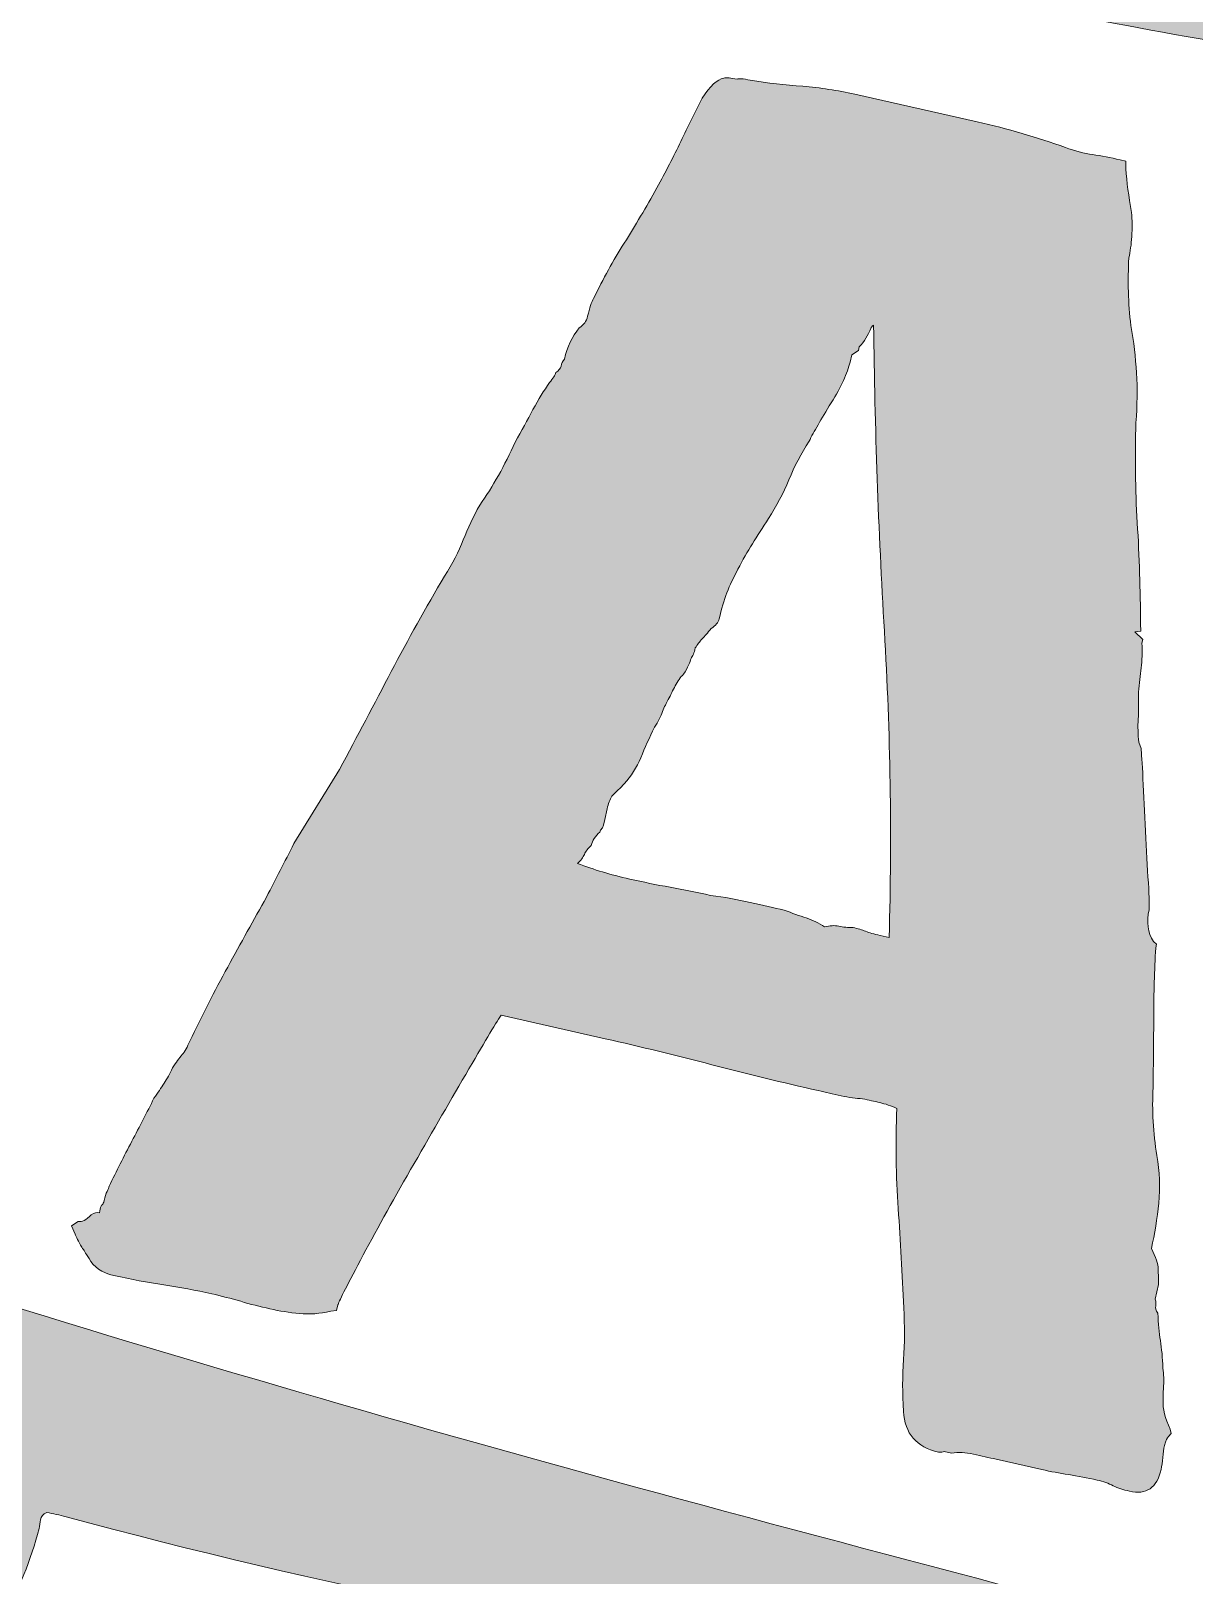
# Model space of a CAD drawing. Header units: inches. Extents: x 96 to 984, y -1005 to -75.
# Drawn here: x 288.7 to 415.8, y -839.8 to -671.1 of the extents above; entities that cross this region are included whole.
import ezdxf

# ---------------------------------------------------------------- set-up
doc = ezdxf.new("R2010")
doc.units = ezdxf.units.IN
doc.header["$MEASUREMENT"] = 0
doc.layers.add('Layer 1', color=7, linetype='Continuous')

# ---------------------------------------------------------------- blocks, each defined once
blk = doc.blocks.new('block 3')
at = {"layer": 'Layer 1', "true_color": 0x2b568d}
h = blk.add_hatch(color=167, dxfattribs=at)
h.dxf.hatch_style = 2
edge = h.paths.add_edge_path()
edge.add_spline(control_points=[(480.19, -851.34), (478.7, -850.72), (477.21, -850.08), (475.68, -849.58), (470.48, -847.88), (465.07, -847.45), (459.66, -847.16), (445.71, -846.41), (431.76, -845.58), (417.79, -845.18), (414.2, -845.07), (410.58, -845.08), (407.04, -844.14), (380.41, -837.09), (353.75, -830.14), (327.28, -822.52), (302.45, -815.36), (277.69, -807.98), (253.26, -799.56), (242.84, -795.97), (232.54, -792.04), (221.76, -789.61), (221.33, -789.51), (220.8, -789.51), (220.58, -788.91), (220.66, -787.88), (221.25, -786.99), (221.66, -786.04), (226.22, -775.69), (231.24, -765.56), (236.26, -755.42), (244.3, -739.15), (252.25, -722.85), (258.56, -705.79), (266.64, -683.94), (273.96, -661.87), (279.04, -639.1), (280.03, -634.67), (280.92, -630.22), (281.88, -625.66), (284.58, -626.1), (286.89, -627.23), (289.25, -628.17), (294.8, -630.4), (300.16, -633.13), (305.88, -634.93), (309.82, -636.16), (313.24, -637.98), (316.45, -640.69), (322.69, -645.95), (330.12, -649.26), (337.78, -651.93), (358.35, -659.1), (379.39, -664.57), (400.71, -668.99), (414.49, -671.84), (428.4, -673.92), (442.25, -676.3), (442.9, -676.41), (443.72, -676.62), (444.2, -676.34), (445.43, -675.64), (446.59, -676.04), (447.79, -676.2), (455.81, -677.24), (463.87, -677.83), (471.94, -678.25), (476.13, -678.47), (478.25, -676.36), (478.51, -672.13), (478.71, -668.6), (478.24, -665.13), (477.59, -661.71), (476.23, -661.18), (474.89, -661.22), (473.57, -661.08), (470.74, -660.77), (467.9, -660.5), (465.07, -660.13), (454.33, -658.74), (443.59, -657.33), (432.86, -655.89), (426.93, -655.09), (420.94, -654.52), (415.09, -653.3), (401.52, -650.46), (388.06, -647.09), (374.74, -643.22), (361.67, -639.42), (348.84, -635.05), (336.86, -628.43), (333.87, -626.78), (330.75, -625.34), (327.61, -624), (317.3, -619.59), (307.11, -614.93), (297.2, -609.66), (293.5, -607.7), (289.63, -606.11), (285.61, -604.89), (281.32, -603.59), (276.97, -602.63), (272.45, -602.75), (267.94, -602.88), (263.73, -606.7), (263.36, -611.07), (261.97, -627.45), (258.2, -643.31), (253.15, -658.91), (252.87, -659.78), (252.7, -660.7), (252.08, -661.43), (251.67, -661.29), (251.39, -661.23), (251.14, -661.11), (238.96, -654.95), (225.92, -651.67), (212.53, -649.54), (198.63, -647.33), (184.57, -646.51), (170.58, -645.09), (158.95, -643.9), (147.29, -643.02), (135.61, -642.46), (128.94, -642.14), (122.31, -642.09), (115.79, -643.87), (112.36, -644.8), (109.17, -646.26), (106.41, -648.52), (103.73, -650.72), (103.53, -653.88), (105.87, -656.22), (106.46, -656.82), (107.17, -657.45), (107.94, -657.69), (111.67, -658.89), (113.75, -661.67), (115.41, -664.98), (116.04, -666.25), (116.85, -667.44), (117.64, -668.63), (123.18, -677.02), (127.2, -686.11), (130.12, -695.71), (131.17, -699.17), (132.24, -702.61), (133.29, -706.07), (137.84, -721.08), (142.54, -736.03), (149.56, -750.13), (149.67, -750.35), (149.62, -750.65), (149.65, -751), (139.77, -756.18), (133.45, -764.59), (128.53, -774.26), (126.89, -777.48), (125.46, -780.79), (124.15, -784.16), (121.01, -792.21), (117.91, -800.28), (114.54, -808.25), (112.41, -813.27), (109.86, -817.98), (106.52, -822.32), (103.61, -826.09), (100.95, -830.04), (100.77, -835.11), (98.45, -835.38), (97.49, -837.15), (96.17, -838.47), (96.17, -839.42), (96.17, -840.37), (96.17, -841.32), (97.71, -843.55), (100.03, -844.51), (102.48, -845.38), (110.97, -848.38), (119.75, -849.84), (128.7, -850.45), (138.87, -851.15), (149.04, -850.76), (159.21, -850.53), (169.58, -850.3), (179.93, -850.44), (190.23, -851.82), (200.7, -853.22), (211.01, -855.44), (221.33, -857.57), (232.23, -859.81), (243.14, -861.89), (254.26, -862.68), (258.06, -862.94), (261.89, -862.66), (265.65, -863.09), (268.12, -863.38), (270.12, -862.8), (272.09, -861.5), (275.31, -859.36), (277.9, -856.59), (280.09, -853.45), (284.12, -847.67), (287.77, -841.67), (289.56, -834.74), (289.72, -834.12), (289.55, -833.37), (290.4, -832.97), (291.06, -833.12), (291.8, -833.26), (292.52, -833.45), (320.24, -840.99), (348.39, -846.46), (376.74, -850.92), (399.84, -854.56), (423.05, -857.35), (446.28, -859.98), (447.03, -860.06), (447.87, -860.31), (448.51, -859.85), (450.17, -858.67), (451.94, -859.08), (453.72, -859.25), (458.65, -859.73), (463.57, -860.25), (468.52, -860.08), (472.33, -859.96), (476.09, -859.46), (479.76, -858.37), (481.4, -857.88), (482.79, -857.11), (482.97, -855.19), (483.15, -853.15), (481.89, -852.05), (480.19, -851.34)], knot_values=[0, 0, 0, 0, 1, 1, 1, 2, 2, 2, 3, 3, 3, 4, 4, 4, 5, 5, 5, 6, 6, 6, 7, 7, 7, 8, 8, 8, 9, 9, 9, 10, 10, 10, 11, 11, 11, 12, 12, 12, 13, 13, 13, 14, 14, 14, 15, 15, 15, 16, 16, 16, 17, 17, 17, 18, 18, 18, 19, 19, 19, 20, 20, 20, 21, 21, 21, 22, 22, 22, 23, 23, 23, 24, 24, 24, 25, 25, 25, 26, 26, 26, 27, 27, 27, 28, 28, 28, 29, 29, 29, 30, 30, 30, 31, 31, 31, 32, 32, 32, 33, 33, 33, 34, 34, 34, 35, 35, 35, 36, 36, 36, 37, 37, 37, 38, 38, 38, 39, 39, 39, 40, 40, 40, 41, 41, 41, 42, 42, 42, 43, 43, 43, 44, 44, 44, 45, 45, 45, 46, 46, 46, 47, 47, 47, 48, 48, 48, 49, 49, 49, 50, 50, 50, 51, 51, 51, 52, 52, 52, 53, 53, 53, 54, 54, 54, 55, 55, 55, 56, 56, 56, 57, 57, 57, 58, 58, 58, 59, 59, 59, 60, 60, 60, 61, 61, 61, 62, 62, 62, 63, 63, 63, 64, 64, 64, 65, 65, 65, 66, 66, 66, 67, 67, 67, 68, 68, 68, 69, 69, 69, 70, 70, 70, 71, 71, 71, 72, 72, 72, 73, 73, 73, 74, 74, 74, 75, 75, 75, 76, 76, 76, 77, 77, 77, 78, 78, 78, 78], degree=3, periodic=1)
edge = h.paths.add_edge_path()
edge.add_spline(control_points=[(227.4, -838.22), (217.24, -836.26), (207.13, -834.02), (196.88, -832.53), (189.91, -831.52), (182.91, -831.08), (175.86, -830.89), (163.89, -830.57), (151.91, -830.33), (139.94, -830.59), (135.57, -830.69), (131.2, -831.01), (126.84, -831.23), (126.3, -831.25), (125.74, -831.48), (125.05, -830.97), (127.2, -828.14), (129.31, -825.37), (131.01, -822.31), (131.43, -821.55), (132.17, -821.46), (132.93, -821.3), (141.86, -819.43), (150.8, -817.61), (160, -817.8), (160.48, -817.81), (160.95, -817.77), (161.43, -817.72), (163.67, -817.46), (164.64, -816.67), (164.84, -814.97), (165.06, -813.06), (164.06, -811.71), (161.8, -811.16), (158.84, -810.44), (155.82, -810.06), (152.77, -810), (148.78, -809.92), (144.79, -809.92), (140.8, -809.84), (139.67, -809.82), (138.52, -809.91), (137.24, -809.35), (137.28, -807.38), (138.49, -805.67), (138.8, -803.77), (139.4, -800.1), (141.25, -798.39), (145.15, -798.1), (150.65, -797.7), (156.1, -796.95), (161.63, -797.7), (163.44, -797.95), (164.47, -797.38), (164.8, -796.09), (165.15, -794.66), (164.49, -793.53), (162.69, -792.9), (157.84, -791.19), (152.92, -789.77), (147.87, -788.81), (146.85, -788.62), (145.84, -788.38), (144.68, -788.13), (145.12, -786.05), (146.13, -784.37), (147.2, -782.55), (152.76, -782.82), (158.03, -781.15), (163.34, -779.69), (163.89, -779.54), (164.45, -779.39), (164.96, -779.16), (166.27, -778.55), (166.64, -777.38), (166.55, -776.08), (166.46, -774.75), (165.88, -773.63), (164.45, -773.37), (162.87, -773.07), (161.25, -772.96), (159.65, -772.74), (158.44, -772.58), (157.24, -772.39), (155.71, -772.16), (157.87, -769.88), (160.43, -769.01), (163.07, -768.35), (164.26, -768.06), (165.5, -767.97), (166.73, -767.84), (174.59, -766.99), (178.65, -758.5), (174.35, -751.84), (172.65, -749.22), (170.79, -746.71), (169.36, -743.7), (170.82, -743.07), (172.26, -743.48), (173.62, -743.3), (174.75, -743.15), (175.91, -743.21), (177.02, -742.99), (178.9, -742.6), (179.96, -741.34), (180.02, -739.68), (180.08, -737.9), (178.98, -736.43), (177.04, -736.04), (175.18, -735.67), (173.28, -735.53), (171.4, -735.27), (170.84, -735.19), (170.27, -735.1), (169.72, -734.98), (165.73, -734.13), (162.42, -732.53), (161.3, -728.08), (160.8, -726.09), (159.51, -724.34), (159.02, -722.16), (162.16, -721.41), (165.15, -721.95), (168.13, -722.33), (171.53, -722.77), (174.93, -723.14), (178.36, -722.75), (180.49, -722.51), (181.72, -721.41), (182.14, -719.48), (182.54, -717.59), (181.68, -715.87), (179.78, -715.62), (174.47, -714.92), (169.48, -712.97), (164.27, -711.9), (162.7, -711.58), (161.07, -711.39), (159.47, -711.37), (157.97, -711.35), (156.46, -711.64), (154.81, -711.81), (153.59, -709.83), (152.9, -707.59), (152.07, -705.49), (152.61, -704.65), (153.33, -704.9), (153.94, -704.87), (161.63, -704.5), (169.32, -704.16), (177.01, -703.78), (179.23, -703.67), (180.38, -702.76), (180.47, -701.16), (180.57, -699.49), (179.34, -698.06), (177.27, -697.81), (172.74, -697.28), (168.19, -696.93), (163.66, -696.4), (158.75, -695.84), (153.86, -695.15), (148.95, -694.56), (147.7, -694.4), (146.89, -693.9), (146.39, -692.68), (145.46, -690.42), (144.39, -688.21), (143.22, -685.62), (145.29, -685.42), (147.04, -685.16), (148.8, -685.09), (156.98, -684.79), (165.15, -685.03), (173.29, -685.94), (173.76, -686), (174.24, -686.06), (174.71, -686.06), (176.61, -686.04), (177.95, -685), (178.2, -683.37), (178.44, -681.86), (177.59, -680.67), (175.62, -680.22), (163.03, -677.34), (150.5, -674.09), (137.25, -674.18), (135.01, -670.44), (132.62, -666.7), (129.88, -663.27), (130.5, -662.38), (131.21, -662.7), (131.82, -662.69), (141.62, -662.59), (151.37, -663.6), (161.15, -664.05), (170.84, -664.49), (180.51, -665.11), (190.2, -665.49), (205.21, -666.09), (220.2, -666.93), (235.14, -668.54), (239.38, -669), (243.61, -669.65), (247.85, -670.21), (248.22, -670.26), (248.61, -670.28), (248.9, -670.79), (249.04, -671.65), (248.49, -672.48), (248.17, -673.34), (239.49, -697.01), (229.27, -719.99), (217.27, -742.18), (211.13, -753.55), (205.71, -765.29), (202.11, -777.77), (201.42, -780.14), (200.81, -782.54), (200.23, -784.94), (199.35, -788.6), (199.92, -791.93), (202.66, -794.69), (203.14, -795.17), (203.56, -795.68), (203.81, -796.3), (205.9, -801.62), (209.28, -806.11), (213.18, -810.16), (221.77, -819.08), (229.12, -829.04), (237.16, -838.42), (237.52, -838.83), (238.01, -839.2), (237.95, -840.02), (234.38, -839.69), (230.9, -838.9), (227.4, -838.22)], knot_values=[0, 0, 0, 0, 1, 1, 1, 2, 2, 2, 3, 3, 3, 4, 4, 4, 5, 5, 5, 6, 6, 6, 7, 7, 7, 8, 8, 8, 9, 9, 9, 10, 10, 10, 11, 11, 11, 12, 12, 12, 13, 13, 13, 14, 14, 14, 15, 15, 15, 16, 16, 16, 17, 17, 17, 18, 18, 18, 19, 19, 19, 20, 20, 20, 21, 21, 21, 22, 22, 22, 23, 23, 23, 24, 24, 24, 25, 25, 25, 26, 26, 26, 27, 27, 27, 28, 28, 28, 29, 29, 29, 30, 30, 30, 31, 31, 31, 32, 32, 32, 33, 33, 33, 34, 34, 34, 35, 35, 35, 36, 36, 36, 37, 37, 37, 38, 38, 38, 39, 39, 39, 40, 40, 40, 41, 41, 41, 42, 42, 42, 43, 43, 43, 44, 44, 44, 45, 45, 45, 46, 46, 46, 47, 47, 47, 48, 48, 48, 49, 49, 49, 50, 50, 50, 51, 51, 51, 52, 52, 52, 53, 53, 53, 54, 54, 54, 55, 55, 55, 56, 56, 56, 57, 57, 57, 58, 58, 58, 59, 59, 59, 60, 60, 60, 61, 61, 61, 62, 62, 62, 63, 63, 63, 64, 64, 64, 65, 65, 65, 66, 66, 66, 67, 67, 67, 68, 68, 68, 69, 69, 69, 70, 70, 70, 71, 71, 71, 72, 72, 72, 73, 73, 73, 74, 74, 74, 75, 75, 75, 76, 76, 76, 77, 77, 77, 78, 78, 78, 79, 79, 79, 79], degree=3, periodic=1)
at = {"layer": 'Layer 1', "lineweight": 0}
blk.add_open_spline([(480.19, -851.34), (478.7, -850.72), (477.21, -850.08), (475.68, -849.58), (470.48, -847.88), (465.07, -847.45), (459.66, -847.16), (445.71, -846.41), (431.76, -845.58), (417.79, -845.18), (414.2, -845.07), (410.58, -845.08), (407.04, -844.14), (380.41, -837.09), (353.75, -830.14), (327.28, -822.52), (302.45, -815.36), (277.69, -807.98), (253.26, -799.56), (242.84, -795.97), (232.54, -792.04), (221.76, -789.61), (221.33, -789.51), (220.8, -789.51), (220.58, -788.91), (220.66, -787.88), (221.25, -786.99), (221.66, -786.04), (226.22, -775.69), (231.24, -765.56), (236.26, -755.42), (244.3, -739.15), (252.25, -722.85), (258.56, -705.79), (266.64, -683.94), (273.96, -661.87), (279.04, -639.1), (280.03, -634.67), (280.92, -630.22), (281.88, -625.66), (284.58, -626.1), (286.89, -627.23), (289.25, -628.17), (294.8, -630.4), (300.16, -633.13), (305.88, -634.93), (309.82, -636.16), (313.24, -637.98), (316.45, -640.69), (322.69, -645.95), (330.12, -649.26), (337.78, -651.93), (358.35, -659.1), (379.39, -664.57), (400.71, -668.99), (414.49, -671.84), (428.4, -673.92), (442.25, -676.3), (442.9, -676.41), (443.72, -676.62), (444.2, -676.34), (445.43, -675.64), (446.59, -676.04), (447.79, -676.2), (455.81, -677.24), (463.87, -677.83), (471.94, -678.25), (476.13, -678.47), (478.25, -676.36), (478.51, -672.13), (478.71, -668.6), (478.24, -665.13), (477.59, -661.71), (476.23, -661.18), (474.89, -661.22), (473.57, -661.08), (470.74, -660.77), (467.9, -660.5), (465.07, -660.13), (454.33, -658.74), (443.59, -657.33), (432.86, -655.89), (426.93, -655.09), (420.94, -654.52), (415.09, -653.3), (401.52, -650.46), (388.06, -647.09), (374.74, -643.22), (361.67, -639.42), (348.84, -635.05), (336.86, -628.43), (333.87, -626.78), (330.75, -625.34), (327.61, -624), (317.3, -619.59), (307.11, -614.93), (297.2, -609.66), (293.5, -607.7), (289.63, -606.11), (285.61, -604.89), (281.32, -603.59), (276.97, -602.63), (272.45, -602.75), (267.94, -602.88), (263.73, -606.7), (263.36, -611.07), (261.97, -627.45), (258.2, -643.31), (253.15, -658.91), (252.87, -659.78), (252.7, -660.7), (252.08, -661.43), (251.67, -661.29), (251.39, -661.23), (251.14, -661.11), (238.96, -654.95), (225.92, -651.67), (212.53, -649.54), (198.63, -647.33), (184.57, -646.51), (170.58, -645.09), (158.95, -643.9), (147.29, -643.02), (135.61, -642.46), (128.94, -642.14), (122.31, -642.09), (115.79, -643.87), (112.36, -644.8), (109.17, -646.26), (106.41, -648.52), (103.73, -650.72), (103.53, -653.88), (105.87, -656.22), (106.46, -656.82), (107.17, -657.45), (107.94, -657.69), (111.67, -658.89), (113.75, -661.67), (115.41, -664.98), (116.04, -666.25), (116.85, -667.44), (117.64, -668.63), (123.18, -677.02), (127.2, -686.11), (130.12, -695.71), (131.17, -699.17), (132.24, -702.61), (133.29, -706.07), (137.84, -721.08), (142.54, -736.03), (149.56, -750.13), (149.67, -750.35), (149.62, -750.65), (149.65, -751), (139.77, -756.18), (133.45, -764.59), (128.53, -774.26), (126.89, -777.48), (125.46, -780.79), (124.15, -784.16), (121.01, -792.21), (117.91, -800.28), (114.54, -808.25), (112.41, -813.27), (109.86, -817.98), (106.52, -822.32), (103.61, -826.09), (100.95, -830.04), (100.77, -835.11), (98.45, -835.38), (97.49, -837.15), (96.17, -838.47), (96.17, -839.42), (96.17, -840.37), (96.17, -841.32), (97.71, -843.55), (100.03, -844.51), (102.48, -845.38), (110.97, -848.38), (119.75, -849.84), (128.7, -850.45), (138.87, -851.15), (149.04, -850.76), (159.21, -850.53), (169.58, -850.3), (179.93, -850.44), (190.23, -851.82), (200.7, -853.22), (211.01, -855.44), (221.33, -857.57), (232.23, -859.81), (243.14, -861.89), (254.26, -862.68), (258.06, -862.94), (261.89, -862.66), (265.65, -863.09), (268.12, -863.38), (270.12, -862.8), (272.09, -861.5), (275.31, -859.36), (277.9, -856.59), (280.09, -853.45), (284.12, -847.67), (287.77, -841.67), (289.56, -834.74), (289.72, -834.12), (289.55, -833.37), (290.4, -832.97), (291.06, -833.12), (291.8, -833.26), (292.52, -833.45), (320.24, -840.99), (348.39, -846.46), (376.74, -850.92), (399.84, -854.56), (423.05, -857.35), (446.28, -859.98), (447.03, -860.06), (447.87, -860.31), (448.51, -859.85), (450.17, -858.67), (451.94, -859.08), (453.72, -859.25), (458.65, -859.73), (463.57, -860.25), (468.52, -860.08), (472.33, -859.96), (476.09, -859.46), (479.76, -858.37), (481.4, -857.88), (482.79, -857.11), (482.97, -855.19), (483.15, -853.15), (481.89, -852.05), (480.19, -851.34)], degree=3, knots=[0, 0, 0, 0, 1, 1, 1, 2, 2, 2, 3, 3, 3, 4, 4, 4, 5, 5, 5, 6, 6, 6, 7, 7, 7, 8, 8, 8, 9, 9, 9, 10, 10, 10, 11, 11, 11, 12, 12, 12, 13, 13, 13, 14, 14, 14, 15, 15, 15, 16, 16, 16, 17, 17, 17, 18, 18, 18, 19, 19, 19, 20, 20, 20, 21, 21, 21, 22, 22, 22, 23, 23, 23, 24, 24, 24, 25, 25, 25, 26, 26, 26, 27, 27, 27, 28, 28, 28, 29, 29, 29, 30, 30, 30, 31, 31, 31, 32, 32, 32, 33, 33, 33, 34, 34, 34, 35, 35, 35, 36, 36, 36, 37, 37, 37, 38, 38, 38, 39, 39, 39, 40, 40, 40, 41, 41, 41, 42, 42, 42, 43, 43, 43, 44, 44, 44, 45, 45, 45, 46, 46, 46, 47, 47, 47, 48, 48, 48, 49, 49, 49, 50, 50, 50, 51, 51, 51, 52, 52, 52, 53, 53, 53, 54, 54, 54, 55, 55, 55, 56, 56, 56, 57, 57, 57, 58, 58, 58, 59, 59, 59, 60, 60, 60, 61, 61, 61, 62, 62, 62, 63, 63, 63, 64, 64, 64, 65, 65, 65, 66, 66, 66, 67, 67, 67, 68, 68, 68, 69, 69, 69, 70, 70, 70, 71, 71, 71, 72, 72, 72, 73, 73, 73, 74, 74, 74, 75, 75, 75, 76, 76, 76, 77, 77, 77, 78, 78, 78, 78], dxfattribs=at)
blk = doc.blocks.new('block 4')
at = {"layer": 'Layer 1', "true_color": 0xd21b30}
h = blk.add_hatch(color=242, dxfattribs=at)
h.dxf.hatch_style = 2
edge = h.paths.add_edge_path()
edge.add_spline(control_points=[(293.1, -801.65), (293.1, -801.65), (293.84, -801.19), (293.84, -801.19), (294.24, -801.27), (294.71, -801.03), (295.26, -800.46), (295.59, -800.25), (295.88, -800.18), (296.15, -800.24), (296.15, -800.24), (296.2, -800.04), (296.2, -800.04), (296.2, -800.04), (296.24, -799.84), (296.24, -799.84), (296.3, -799.57), (296.37, -799.41), (296.45, -799.36), (296.54, -799.31), (296.61, -799.15), (296.67, -798.88), (296.76, -798.48), (296.86, -798.16), (296.99, -797.91), (297.12, -797.66), (297.2, -797.47), (297.23, -797.33), (298.02, -795.69), (298.84, -794.06), (299.7, -792.43), (300.55, -790.81), (301.36, -789.24), (302.12, -787.73), (302.54, -787.12), (302.9, -786.58), (303.23, -786.09), (303.55, -785.6), (303.85, -785.04), (304.13, -784.4), (304.55, -783.8), (304.9, -783.32), (305.19, -782.96), (305.48, -782.61), (305.77, -782.12), (306.05, -781.48), (307.37, -778.7), (308.75, -776), (310.18, -773.39), (311.61, -770.77), (313.03, -768.22), (314.43, -765.74), (314.93, -764.73), (315.43, -763.76), (315.92, -762.82), (316.41, -761.88), (316.91, -760.91), (317.42, -759.9), (317.42, -759.9), (322.4, -751.79), (322.4, -751.79), (324.33, -748.17), (326.22, -744.61), (328.06, -741.1), (329.9, -737.6), (331.84, -734.12), (333.88, -730.66), (334.74, -729.32), (335.43, -728), (335.93, -726.71), (336.43, -725.43), (337.02, -724.16), (337.72, -722.92), (339.17, -720.87), (340.46, -718.57), (341.59, -716.03), (342.29, -714.79), (342.94, -713.6), (343.54, -712.48), (344.15, -711.36), (344.75, -710.37), (345.36, -709.53), (345.75, -709.06), (345.97, -708.69), (346.03, -708.42), (346.36, -708.22), (346.55, -707.98), (346.61, -707.71), (346.67, -707.45), (346.8, -707.2), (346.99, -706.96), (347.29, -705.63), (347.83, -704.49), (348.6, -703.55), (349.09, -703.24), (349.4, -702.82), (349.52, -702.28), (349.73, -701.35), (349.94, -700.7), (350.17, -700.33), (351.21, -698.19), (352.33, -696.17), (353.53, -694.27), (354.72, -692.37), (355.91, -690.36), (357.09, -688.25), (358.04, -686.5), (358.92, -684.81), (359.71, -683.17), (360.49, -681.53), (361.27, -679.96), (362.03, -678.45), (362.89, -677.1), (363.68, -676.37), (364.41, -676.26), (364.71, -676.18), (365.19, -676.22), (365.86, -676.37), (366.02, -676.27), (366.5, -676.31), (367.3, -676.49), (369.19, -676.78), (371.1, -677), (373.03, -677.15), (374.95, -677.3), (376.84, -677.59), (378.71, -678.01), (378.71, -678.01), (392.09, -681.03), (392.09, -681.03), (395.42, -681.78), (398.64, -682.71), (401.74, -683.84), (402.78, -684.21), (403.77, -684.47), (404.72, -684.61), (405.66, -684.75), (406.67, -684.95), (407.74, -685.19), (407.74, -685.19), (408.34, -685.32), (408.34, -685.32), (408.34, -685.32), (408.36, -686.17), (408.36, -686.17), (408.45, -687.59), (408.65, -689.17), (408.96, -690.92), (409.05, -691.78), (409.06, -692.66), (409, -693.55), (408.94, -694.45), (408.83, -695.23), (408.68, -695.89), (408.54, -698.38), (408.61, -700.85), (408.9, -703.29), (409.21, -705.04), (409.41, -706.76), (409.52, -708.47), (409.62, -710.17), (409.6, -711.98), (409.45, -713.91), (409.33, -717.52), (409.38, -721.17), (409.6, -724.86), (409.82, -728.55), (409.94, -732.21), (409.95, -735.85), (409.95, -735.85), (409.97, -736.7), (409.97, -736.7), (409.97, -736.7), (409.33, -736.76), (409.33, -736.76), (409.33, -736.76), (410.19, -737.59), (410.19, -737.59), (410.19, -737.59), (410.1, -737.99), (410.1, -737.99), (410.16, -738.98), (410.13, -739.88), (410.02, -740.69), (409.9, -741.51), (409.81, -742.4), (409.73, -743.36), (409.76, -744.49), (409.75, -745.46), (409.7, -746.29), (409.65, -747.12), (409.67, -747.96), (409.76, -748.82), (409.76, -748.82), (410.02, -749.51), (410.02, -749.51), (410.06, -749.94), (410.13, -751.04), (410.22, -752.81), (410.31, -754.58), (410.41, -756.49), (410.51, -758.54), (410.6, -760.59), (410.7, -762.47), (410.81, -764.17), (410.92, -765.87), (410.94, -766.86), (410.88, -767.13), (410.58, -768.46), (410.74, -769.61), (411.36, -770.59), (411.36, -770.59), (411.71, -770.88), (411.71, -770.88), (411.71, -770.88), (411.62, -771.28), (411.62, -771.28), (411.48, -773.77), (411.4, -776.27), (411.4, -778.79), (411.39, -781.3), (411.36, -783.89), (411.33, -786.54), (411.19, -789.03), (411.33, -791.51), (411.75, -793.98), (412.05, -795.73), (412.12, -797.46), (411.94, -799.17), (411.77, -800.88), (411.5, -802.53), (411.14, -804.13), (411.62, -805.08), (411.87, -805.84), (411.89, -806.4), (411.9, -806.96), (411.91, -807.52), (411.93, -808.08), (411.93, -808.08), (411.57, -809.68), (411.57, -809.68), (411.64, -809.98), (411.65, -810.23), (411.61, -810.43), (411.56, -810.63), (411.64, -810.89), (411.85, -811.22), (411.88, -812.34), (411.97, -813.34), (412.12, -814.21), (412.27, -815.09), (412.36, -816.09), (412.39, -817.21), (412.5, -817.94), (412.53, -818.58), (412.48, -819.12), (412.43, -819.67), (412.41, -820.23), (412.42, -820.79), (412.37, -821.62), (412.63, -822.66), (413.19, -823.9), (413.19, -823.9), (413.3, -824.35), (413.3, -824.35), (413.3, -824.35), (413.01, -824.7), (413.01, -824.7), (412.84, -824.8), (412.7, -825.12), (412.58, -825.65), (412.49, -826.05), (412.43, -826.49), (412.39, -826.98), (412.35, -827.46), (412.29, -827.9), (412.2, -828.3), (411.75, -830.29), (410.59, -831.08), (408.73, -830.66), (408.06, -830.51), (407.47, -830.31), (406.97, -830.06), (406.47, -829.8), (405.88, -829.6), (405.22, -829.45), (404.15, -829.21), (403.11, -829.01), (402.1, -828.85), (401.09, -828.7), (400.11, -828.51), (399.18, -828.3), (399.18, -828.3), (394.19, -827.17), (394.19, -827.17), (393.39, -826.99), (392.56, -826.8), (391.69, -826.61), (390.82, -826.41), (390.03, -826.38), (389.3, -826.49), (389.3, -826.49), (388.5, -826.31), (388.5, -826.31), (388.34, -826.42), (388.13, -826.44), (387.86, -826.38), (385.46, -825.84), (384.19, -824.36), (384.03, -821.94), (383.92, -819.96), (383.93, -818.07), (384.05, -816.28), (384.17, -814.49), (384.18, -812.6), (384.07, -810.62), (383.92, -806.95), (383.72, -803.33), (383.47, -799.78), (383.22, -796.23), (383.17, -792.57), (383.32, -788.83), (382.68, -788.55), (382.06, -788.34), (381.46, -788.2), (380.86, -788.06), (380.23, -787.92), (379.57, -787.77), (378.87, -787.76), (378.09, -787.65), (377.22, -787.45), (376.36, -787.26), (375.52, -787.07), (374.73, -786.89), (370.86, -786.02), (366.98, -785.08), (363.09, -784.06), (359.19, -783.04), (355.31, -782.09), (351.45, -781.22), (351.45, -781.22), (340.06, -778.65), (340.06, -778.65), (339.42, -779.63), (338.13, -781.79), (336.19, -785.13), (334.24, -788.47), (332.24, -791.93), (330.17, -795.52), (328.1, -799.12), (326.27, -802.41), (324.69, -805.41), (323.1, -808.41), (322.28, -810.05), (322.22, -810.31), (322.22, -810.31), (322.08, -810.91), (322.08, -810.91), (322.08, -810.91), (321.44, -810.98), (321.44, -810.98), (320.25, -811.27), (319.11, -811.36), (318.02, -811.25), (316.92, -811.15), (315.84, -810.97), (314.78, -810.73), (313.71, -810.49), (312.65, -810.22), (311.6, -809.91), (310.55, -809.61), (309.49, -809.33), (308.43, -809.09), (306.7, -808.7), (304.95, -808.38), (303.19, -808.12), (301.43, -807.86), (299.62, -807.52), (297.75, -807.1), (296.42, -806.8), (295.51, -806.18), (295.03, -805.23), (294.82, -804.91), (294.66, -804.66), (294.56, -804.5), (294.46, -804.33), (294.35, -804.17), (294.25, -804.01), (293.84, -803.36), (293.59, -802.88), (293.52, -802.58), (293.52, -802.58), (293.1, -801.65), (293.1, -801.65)], knot_values=[0, 0, 0, 0, 1, 1, 1, 2, 2, 2, 3, 3, 3, 4, 4, 4, 5, 5, 5, 6, 6, 6, 7, 7, 7, 8, 8, 8, 9, 9, 9, 10, 10, 10, 11, 11, 11, 12, 12, 12, 13, 13, 13, 14, 14, 14, 15, 15, 15, 16, 16, 16, 17, 17, 17, 18, 18, 18, 19, 19, 19, 20, 20, 20, 21, 21, 21, 22, 22, 22, 23, 23, 23, 24, 24, 24, 25, 25, 25, 26, 26, 26, 27, 27, 27, 28, 28, 28, 29, 29, 29, 30, 30, 30, 31, 31, 31, 32, 32, 32, 33, 33, 33, 34, 34, 34, 35, 35, 35, 36, 36, 36, 37, 37, 37, 38, 38, 38, 39, 39, 39, 40, 40, 40, 41, 41, 41, 42, 42, 42, 43, 43, 43, 44, 44, 44, 45, 45, 45, 46, 46, 46, 47, 47, 47, 48, 48, 48, 49, 49, 49, 50, 50, 50, 51, 51, 51, 52, 52, 52, 53, 53, 53, 54, 54, 54, 55, 55, 55, 56, 56, 56, 57, 57, 57, 58, 58, 58, 59, 59, 59, 60, 60, 60, 61, 61, 61, 62, 62, 62, 63, 63, 63, 64, 64, 64, 65, 65, 65, 66, 66, 66, 67, 67, 67, 68, 68, 68, 69, 69, 69, 70, 70, 70, 71, 71, 71, 72, 72, 72, 73, 73, 73, 74, 74, 74, 75, 75, 75, 76, 76, 76, 77, 77, 77, 78, 78, 78, 79, 79, 79, 80, 80, 80, 81, 81, 81, 82, 82, 82, 83, 83, 83, 84, 84, 84, 85, 85, 85, 86, 86, 86, 87, 87, 87, 88, 88, 88, 89, 89, 89, 90, 90, 90, 91, 91, 91, 92, 92, 92, 93, 93, 93, 94, 94, 94, 95, 95, 95, 96, 96, 96, 97, 97, 97, 98, 98, 98, 99, 99, 99, 100, 100, 100, 101, 101, 101, 102, 102, 102, 103, 103, 103, 104, 104, 104, 105, 105, 105, 106, 106, 106, 107, 107, 107, 108, 108, 108, 109, 109, 109, 110, 110, 110, 111, 111, 111, 112, 112, 112, 113, 113, 113, 114, 114, 114, 115, 115, 115, 116, 116, 116, 117, 117, 117, 118, 118, 118, 119, 119, 119, 120, 120, 120, 121, 121, 121, 122, 122, 122, 123, 123, 123, 124, 124, 124, 125, 125, 125, 126, 126, 126, 127, 127, 127, 128, 128, 128, 129, 129, 129, 130, 130, 130, 131, 131, 131, 131], degree=3, periodic=1)
edge = h.paths.add_edge_path()
edge.add_spline(control_points=[(378.38, -706.48), (378.38, -706.48), (378.2, -707.28), (378.2, -707.28), (377.93, -708.48), (377.24, -709.97), (376.14, -711.75), (375.03, -713.53), (374.23, -714.92), (373.73, -715.93), (372.86, -717.27), (372.13, -718.68), (371.52, -720.15), (370.9, -721.62), (370.16, -723.03), (369.3, -724.38), (368.66, -725.35), (368.07, -726.27), (367.53, -727.13), (366.98, -727.98), (366.46, -728.91), (365.95, -729.92), (365.48, -730.79), (365.07, -731.65), (364.75, -732.48), (364.42, -733.32), (364.13, -734.27), (363.9, -735.33), (363.8, -735.73), (363.51, -736.08), (363.02, -736.39), (362.64, -736.87), (362.31, -737.25), (362.03, -737.54), (361.76, -737.82), (361.51, -738.15), (361.29, -738.52), (361.17, -739.05), (361.01, -739.44), (360.82, -739.67), (360.73, -740.07), (360.46, -740.64), (360.01, -741.38), (359.65, -741.72), (359.35, -742.14), (359.1, -742.65), (358.84, -743.15), (358.59, -743.65), (358.34, -744.15), (358.11, -744.52), (357.91, -744.97), (357.72, -745.48), (357.53, -746), (357.23, -746.56), (356.82, -747.17), (356.28, -748.31), (355.78, -749.42), (355.33, -750.51), (354.88, -751.59), (354.27, -752.54), (353.53, -753.35), (353.34, -753.59), (353.11, -753.82), (352.85, -754.04), (352.59, -754.27), (352.36, -754.49), (352.17, -754.73), (351.95, -755.1), (351.78, -755.55), (351.66, -756.08), (351.66, -756.08), (351.39, -757.28), (351.39, -757.28), (351.39, -757.28), (351.25, -757.88), (351.25, -757.88), (351.22, -758.01), (351.16, -758.14), (351.06, -758.26), (350.96, -758.37), (350.9, -758.5), (350.87, -758.63), (350.35, -759.08), (350.03, -759.56), (349.91, -760.1), (349.55, -760.43), (349.31, -760.76), (349.17, -761.08), (349.02, -761.4), (348.77, -761.73), (348.42, -762.07), (349.32, -762.41), (350.23, -762.72), (351.15, -763), (352.06, -763.28), (353.05, -763.53), (354.12, -763.77), (355.58, -764.1), (357.06, -764.4), (358.54, -764.66), (360.02, -764.93), (361.49, -765.22), (362.96, -765.56), (364.45, -765.75), (365.9, -766.01), (367.29, -766.32), (368.69, -766.64), (369.92, -766.92), (370.99, -767.16), (371.89, -767.5), (372.7, -767.79), (373.42, -768.02), (374.13, -768.25), (374.8, -768.58), (375.41, -768.99), (376, -768.85), (376.52, -768.82), (376.99, -768.93), (377.46, -769.04), (377.97, -769.08), (378.54, -769.07), (379.07, -769.19), (379.53, -769.33), (379.91, -769.48), (380.29, -769.64), (380.82, -769.79), (381.49, -769.94), (381.49, -769.94), (382.48, -770.17), (382.48, -770.17), (382.79, -758.9), (382.61, -747.74), (381.96, -736.68), (381.3, -725.61), (380.91, -714.47), (380.78, -703.25), (380.62, -703.35), (380.52, -703.47), (380.49, -703.6), (380.18, -704.37), (379.75, -705.04), (379.2, -705.62), (379.2, -705.62), (379.11, -706.02), (379.11, -706.02), (379.11, -706.02), (378.38, -706.48), (378.38, -706.48)], knot_values=[0, 0, 0, 0, 1, 1, 1, 2, 2, 2, 3, 3, 3, 4, 4, 4, 5, 5, 5, 6, 6, 6, 7, 7, 7, 8, 8, 8, 9, 9, 9, 10, 10, 10, 11, 11, 11, 12, 12, 12, 13, 13, 13, 14, 14, 14, 15, 15, 15, 16, 16, 16, 17, 17, 17, 18, 18, 18, 19, 19, 19, 20, 20, 20, 21, 21, 21, 22, 22, 22, 23, 23, 23, 24, 24, 24, 25, 25, 25, 26, 26, 26, 27, 27, 27, 28, 28, 28, 29, 29, 29, 30, 30, 30, 31, 31, 31, 32, 32, 32, 33, 33, 33, 34, 34, 34, 35, 35, 35, 36, 36, 36, 37, 37, 37, 38, 38, 38, 39, 39, 39, 40, 40, 40, 41, 41, 41, 42, 42, 42, 43, 43, 43, 44, 44, 44, 45, 45, 45, 46, 46, 46, 47, 47, 47, 48, 48, 48, 49, 49, 49, 49], degree=3, periodic=1)
at = {"layer": 'Layer 1', "lineweight": 0}
for points, knots in [([(293.1, -801.65), (293.1, -801.65), (293.84, -801.19), (293.84, -801.19), (294.24, -801.27), (294.71, -801.03), (295.26, -800.46), (295.59, -800.25), (295.88, -800.18), (296.15, -800.24), (296.15, -800.24), (296.2, -800.04), (296.2, -800.04), (296.2, -800.04), (296.24, -799.84), (296.24, -799.84), (296.3, -799.57), (296.37, -799.41), (296.45, -799.36), (296.54, -799.31), (296.61, -799.15), (296.67, -798.88), (296.76, -798.48), (296.86, -798.16), (296.99, -797.91), (297.12, -797.66), (297.2, -797.47), (297.23, -797.33), (298.02, -795.69), (298.84, -794.06), (299.7, -792.43), (300.55, -790.81), (301.36, -789.24), (302.12, -787.73), (302.54, -787.12), (302.9, -786.58), (303.23, -786.09), (303.55, -785.6), (303.85, -785.04), (304.13, -784.4), (304.55, -783.8), (304.9, -783.32), (305.19, -782.96), (305.48, -782.61), (305.77, -782.12), (306.05, -781.48), (307.37, -778.7), (308.75, -776), (310.18, -773.39), (311.61, -770.77), (313.03, -768.22), (314.43, -765.74), (314.93, -764.73), (315.43, -763.76), (315.92, -762.82), (316.41, -761.88), (316.91, -760.91), (317.42, -759.9), (317.42, -759.9), (322.4, -751.79), (322.4, -751.79), (324.33, -748.17), (326.22, -744.61), (328.06, -741.1), (329.9, -737.6), (331.84, -734.12), (333.88, -730.66), (334.74, -729.32), (335.43, -728), (335.93, -726.71), (336.43, -725.43), (337.02, -724.16), (337.72, -722.92), (339.17, -720.87), (340.46, -718.57), (341.59, -716.03), (342.29, -714.79), (342.94, -713.6), (343.54, -712.48), (344.15, -711.36), (344.75, -710.37), (345.36, -709.53), (345.75, -709.06), (345.97, -708.69), (346.03, -708.42), (346.36, -708.22), (346.55, -707.98), (346.61, -707.71), (346.67, -707.45), (346.8, -707.2), (346.99, -706.96), (347.29, -705.63), (347.83, -704.49), (348.6, -703.55), (349.09, -703.24), (349.4, -702.82), (349.52, -702.28), (349.73, -701.35), (349.94, -700.7), (350.17, -700.33), (351.21, -698.19), (352.33, -696.17), (353.53, -694.27), (354.72, -692.37), (355.91, -690.36), (357.09, -688.25), (358.04, -686.5), (358.92, -684.81), (359.71, -683.17), (360.49, -681.53), (361.27, -679.96), (362.03, -678.45), (362.89, -677.1), (363.68, -676.37), (364.41, -676.26), (364.71, -676.18), (365.19, -676.22), (365.86, -676.37), (366.02, -676.27), (366.5, -676.31), (367.3, -676.49), (369.19, -676.78), (371.1, -677), (373.03, -677.15), (374.95, -677.3), (376.84, -677.59), (378.71, -678.01), (378.71, -678.01), (392.09, -681.03), (392.09, -681.03), (395.42, -681.78), (398.64, -682.71), (401.74, -683.84), (402.78, -684.21), (403.77, -684.47), (404.72, -684.61), (405.66, -684.75), (406.67, -684.95), (407.74, -685.19), (407.74, -685.19), (408.34, -685.32), (408.34, -685.32), (408.34, -685.32), (408.36, -686.17), (408.36, -686.17), (408.45, -687.59), (408.65, -689.17), (408.96, -690.92), (409.05, -691.78), (409.06, -692.66), (409, -693.55), (408.94, -694.45), (408.83, -695.23), (408.68, -695.89), (408.54, -698.38), (408.61, -700.85), (408.9, -703.29), (409.21, -705.04), (409.41, -706.76), (409.52, -708.47), (409.62, -710.17), (409.6, -711.98), (409.45, -713.91), (409.33, -717.52), (409.38, -721.17), (409.6, -724.86), (409.82, -728.55), (409.94, -732.21), (409.95, -735.85), (409.95, -735.85), (409.97, -736.7), (409.97, -736.7), (409.97, -736.7), (409.33, -736.76), (409.33, -736.76), (409.33, -736.76), (410.19, -737.59), (410.19, -737.59), (410.19, -737.59), (410.1, -737.99), (410.1, -737.99), (410.16, -738.98), (410.13, -739.88), (410.02, -740.69), (409.9, -741.51), (409.81, -742.4), (409.73, -743.36), (409.76, -744.49), (409.75, -745.46), (409.7, -746.29), (409.65, -747.12), (409.67, -747.96), (409.76, -748.82), (409.76, -748.82), (410.02, -749.51), (410.02, -749.51), (410.06, -749.94), (410.13, -751.04), (410.22, -752.81), (410.31, -754.58), (410.41, -756.49), (410.51, -758.54), (410.6, -760.59), (410.7, -762.47), (410.81, -764.17), (410.92, -765.87), (410.94, -766.86), (410.88, -767.13), (410.58, -768.46), (410.74, -769.61), (411.36, -770.59), (411.36, -770.59), (411.71, -770.88), (411.71, -770.88), (411.71, -770.88), (411.62, -771.28), (411.62, -771.28), (411.48, -773.77), (411.4, -776.27), (411.4, -778.79), (411.39, -781.3), (411.36, -783.89), (411.33, -786.54), (411.19, -789.03), (411.33, -791.51), (411.75, -793.98), (412.05, -795.73), (412.12, -797.46), (411.94, -799.17), (411.77, -800.88), (411.5, -802.53), (411.14, -804.13), (411.62, -805.08), (411.87, -805.84), (411.89, -806.4), (411.9, -806.96), (411.91, -807.52), (411.93, -808.08), (411.93, -808.08), (411.57, -809.68), (411.57, -809.68), (411.64, -809.98), (411.65, -810.23), (411.61, -810.43), (411.56, -810.63), (411.64, -810.89), (411.85, -811.22), (411.88, -812.34), (411.97, -813.34), (412.12, -814.21), (412.27, -815.09), (412.36, -816.09), (412.39, -817.21), (412.5, -817.94), (412.53, -818.58), (412.48, -819.12), (412.43, -819.67), (412.41, -820.23), (412.42, -820.79), (412.37, -821.62), (412.63, -822.66), (413.19, -823.9), (413.19, -823.9), (413.3, -824.35), (413.3, -824.35), (413.3, -824.35), (413.01, -824.7), (413.01, -824.7), (412.84, -824.8), (412.7, -825.12), (412.58, -825.65), (412.49, -826.05), (412.43, -826.49), (412.39, -826.98), (412.35, -827.46), (412.29, -827.9), (412.2, -828.3), (411.75, -830.29), (410.59, -831.08), (408.73, -830.66), (408.06, -830.51), (407.47, -830.31), (406.97, -830.06), (406.47, -829.8), (405.88, -829.6), (405.22, -829.45), (404.15, -829.21), (403.11, -829.01), (402.1, -828.85), (401.09, -828.7), (400.11, -828.51), (399.18, -828.3), (399.18, -828.3), (394.19, -827.17), (394.19, -827.17), (393.39, -826.99), (392.56, -826.8), (391.69, -826.61), (390.82, -826.41), (390.03, -826.38), (389.3, -826.49), (389.3, -826.49), (388.5, -826.31), (388.5, -826.31), (388.34, -826.42), (388.13, -826.44), (387.86, -826.38), (385.46, -825.84), (384.19, -824.36), (384.03, -821.94), (383.92, -819.96), (383.93, -818.07), (384.05, -816.28), (384.17, -814.49), (384.18, -812.6), (384.07, -810.62), (383.92, -806.95), (383.72, -803.33), (383.47, -799.78), (383.22, -796.23), (383.17, -792.57), (383.32, -788.83), (382.68, -788.55), (382.06, -788.34), (381.46, -788.2), (380.86, -788.06), (380.23, -787.92), (379.57, -787.77), (378.87, -787.76), (378.09, -787.65), (377.22, -787.45), (376.36, -787.26), (375.52, -787.07), (374.73, -786.89), (370.86, -786.02), (366.98, -785.08), (363.09, -784.06), (359.19, -783.04), (355.31, -782.09), (351.45, -781.22), (351.45, -781.22), (340.06, -778.65), (340.06, -778.65), (339.42, -779.63), (338.13, -781.79), (336.19, -785.13), (334.24, -788.47), (332.24, -791.93), (330.17, -795.52), (328.1, -799.12), (326.27, -802.41), (324.69, -805.41), (323.1, -808.41), (322.28, -810.05), (322.22, -810.31), (322.22, -810.31), (322.08, -810.91), (322.08, -810.91), (322.08, -810.91), (321.44, -810.98), (321.44, -810.98), (320.25, -811.27), (319.11, -811.36), (318.02, -811.25), (316.92, -811.15), (315.84, -810.97), (314.78, -810.73), (313.71, -810.49), (312.65, -810.22), (311.6, -809.91), (310.55, -809.61), (309.49, -809.33), (308.43, -809.09), (306.7, -808.7), (304.95, -808.38), (303.19, -808.12), (301.43, -807.86), (299.62, -807.52), (297.75, -807.1), (296.42, -806.8), (295.51, -806.18), (295.03, -805.23), (294.82, -804.91), (294.66, -804.66), (294.56, -804.5), (294.46, -804.33), (294.35, -804.17), (294.25, -804.01), (293.84, -803.36), (293.59, -802.88), (293.52, -802.58), (293.52, -802.58), (293.1, -801.65), (293.1, -801.65)], [0, 0, 0, 0, 1, 1, 1, 2, 2, 2, 3, 3, 3, 4, 4, 4, 5, 5, 5, 6, 6, 6, 7, 7, 7, 8, 8, 8, 9, 9, 9, 10, 10, 10, 11, 11, 11, 12, 12, 12, 13, 13, 13, 14, 14, 14, 15, 15, 15, 16, 16, 16, 17, 17, 17, 18, 18, 18, 19, 19, 19, 20, 20, 20, 21, 21, 21, 22, 22, 22, 23, 23, 23, 24, 24, 24, 25, 25, 25, 26, 26, 26, 27, 27, 27, 28, 28, 28, 29, 29, 29, 30, 30, 30, 31, 31, 31, 32, 32, 32, 33, 33, 33, 34, 34, 34, 35, 35, 35, 36, 36, 36, 37, 37, 37, 38, 38, 38, 39, 39, 39, 40, 40, 40, 41, 41, 41, 42, 42, 42, 43, 43, 43, 44, 44, 44, 45, 45, 45, 46, 46, 46, 47, 47, 47, 48, 48, 48, 49, 49, 49, 50, 50, 50, 51, 51, 51, 52, 52, 52, 53, 53, 53, 54, 54, 54, 55, 55, 55, 56, 56, 56, 57, 57, 57, 58, 58, 58, 59, 59, 59, 60, 60, 60, 61, 61, 61, 62, 62, 62, 63, 63, 63, 64, 64, 64, 65, 65, 65, 66, 66, 66, 67, 67, 67, 68, 68, 68, 69, 69, 69, 70, 70, 70, 71, 71, 71, 72, 72, 72, 73, 73, 73, 74, 74, 74, 75, 75, 75, 76, 76, 76, 77, 77, 77, 78, 78, 78, 79, 79, 79, 80, 80, 80, 81, 81, 81, 82, 82, 82, 83, 83, 83, 84, 84, 84, 85, 85, 85, 86, 86, 86, 87, 87, 87, 88, 88, 88, 89, 89, 89, 90, 90, 90, 91, 91, 91, 92, 92, 92, 93, 93, 93, 94, 94, 94, 95, 95, 95, 96, 96, 96, 97, 97, 97, 98, 98, 98, 99, 99, 99, 100, 100, 100, 101, 101, 101, 102, 102, 102, 103, 103, 103, 104, 104, 104, 105, 105, 105, 106, 106, 106, 107, 107, 107, 108, 108, 108, 109, 109, 109, 110, 110, 110, 111, 111, 111, 112, 112, 112, 113, 113, 113, 114, 114, 114, 115, 115, 115, 116, 116, 116, 117, 117, 117, 118, 118, 118, 119, 119, 119, 120, 120, 120, 121, 121, 121, 122, 122, 122, 123, 123, 123, 124, 124, 124, 125, 125, 125, 126, 126, 126, 127, 127, 127, 128, 128, 128, 129, 129, 129, 130, 130, 130, 131, 131, 131, 131]), ([(378.38, -706.48), (378.38, -706.48), (378.2, -707.28), (378.2, -707.28), (377.93, -708.48), (377.24, -709.97), (376.14, -711.75), (375.03, -713.53), (374.23, -714.92), (373.73, -715.93), (372.86, -717.27), (372.13, -718.68), (371.52, -720.15), (370.9, -721.62), (370.16, -723.03), (369.3, -724.38), (368.66, -725.35), (368.07, -726.27), (367.53, -727.13), (366.98, -727.98), (366.46, -728.91), (365.95, -729.92), (365.48, -730.79), (365.07, -731.65), (364.75, -732.48), (364.42, -733.32), (364.13, -734.27), (363.9, -735.33), (363.8, -735.73), (363.51, -736.08), (363.02, -736.39), (362.64, -736.87), (362.31, -737.25), (362.03, -737.54), (361.76, -737.82), (361.51, -738.15), (361.29, -738.52), (361.17, -739.05), (361.01, -739.44), (360.82, -739.67), (360.73, -740.07), (360.46, -740.64), (360.01, -741.38), (359.65, -741.72), (359.35, -742.14), (359.1, -742.65), (358.84, -743.15), (358.59, -743.65), (358.34, -744.15), (358.11, -744.52), (357.91, -744.97), (357.72, -745.48), (357.53, -746), (357.23, -746.56), (356.82, -747.17), (356.28, -748.31), (355.78, -749.42), (355.33, -750.51), (354.88, -751.59), (354.27, -752.54), (353.53, -753.35), (353.34, -753.59), (353.11, -753.82), (352.85, -754.04), (352.59, -754.27), (352.36, -754.49), (352.17, -754.73), (351.95, -755.1), (351.78, -755.55), (351.66, -756.08), (351.66, -756.08), (351.39, -757.28), (351.39, -757.28), (351.39, -757.28), (351.25, -757.88), (351.25, -757.88), (351.22, -758.01), (351.16, -758.14), (351.06, -758.26), (350.96, -758.37), (350.9, -758.5), (350.87, -758.63), (350.35, -759.08), (350.03, -759.56), (349.91, -760.1), (349.55, -760.43), (349.31, -760.76), (349.17, -761.08), (349.02, -761.4), (348.77, -761.73), (348.42, -762.07), (349.32, -762.41), (350.23, -762.72), (351.15, -763), (352.06, -763.28), (353.05, -763.53), (354.12, -763.77), (355.58, -764.1), (357.06, -764.4), (358.54, -764.66), (360.02, -764.93), (361.49, -765.22), (362.96, -765.56), (364.45, -765.75), (365.9, -766.01), (367.29, -766.32), (368.69, -766.64), (369.92, -766.92), (370.99, -767.16), (371.89, -767.5), (372.7, -767.79), (373.42, -768.02), (374.13, -768.25), (374.8, -768.58), (375.41, -768.99), (376, -768.85), (376.52, -768.82), (376.99, -768.93), (377.46, -769.04), (377.97, -769.08), (378.54, -769.07), (379.07, -769.19), (379.53, -769.33), (379.91, -769.48), (380.29, -769.64), (380.82, -769.79), (381.49, -769.94), (381.49, -769.94), (382.48, -770.17), (382.48, -770.17), (382.79, -758.9), (382.61, -747.74), (381.96, -736.68), (381.3, -725.61), (380.91, -714.47), (380.78, -703.25), (380.62, -703.35), (380.52, -703.47), (380.49, -703.6), (380.18, -704.37), (379.75, -705.04), (379.2, -705.62), (379.2, -705.62), (379.11, -706.02), (379.11, -706.02), (379.11, -706.02), (378.38, -706.48), (378.38, -706.48)], [0, 0, 0, 0, 1, 1, 1, 2, 2, 2, 3, 3, 3, 4, 4, 4, 5, 5, 5, 6, 6, 6, 7, 7, 7, 8, 8, 8, 9, 9, 9, 10, 10, 10, 11, 11, 11, 12, 12, 12, 13, 13, 13, 14, 14, 14, 15, 15, 15, 16, 16, 16, 17, 17, 17, 18, 18, 18, 19, 19, 19, 20, 20, 20, 21, 21, 21, 22, 22, 22, 23, 23, 23, 24, 24, 24, 25, 25, 25, 26, 26, 26, 27, 27, 27, 28, 28, 28, 29, 29, 29, 30, 30, 30, 31, 31, 31, 32, 32, 32, 33, 33, 33, 34, 34, 34, 35, 35, 35, 36, 36, 36, 37, 37, 37, 38, 38, 38, 39, 39, 39, 40, 40, 40, 41, 41, 41, 42, 42, 42, 43, 43, 43, 44, 44, 44, 45, 45, 45, 46, 46, 46, 47, 47, 47, 48, 48, 48, 49, 49, 49, 49])]:
    blk.add_open_spline(points, degree=3, knots=knots, dxfattribs=at)
blk = doc.blocks.new('block 2')
at = {"layer": 'Layer 1'}
for name in ['block 3', 'block 4']:
    blk.add_blockref(name, (0, 0), dxfattribs=at)

msp = doc.modelspace()

# ---------------------------------------------------------------- block references
at = {"layer": 'Layer 1'}
msp.add_blockref('block 2', (0, 0), dxfattribs=at)

doc.saveas('drawing.dxf')
